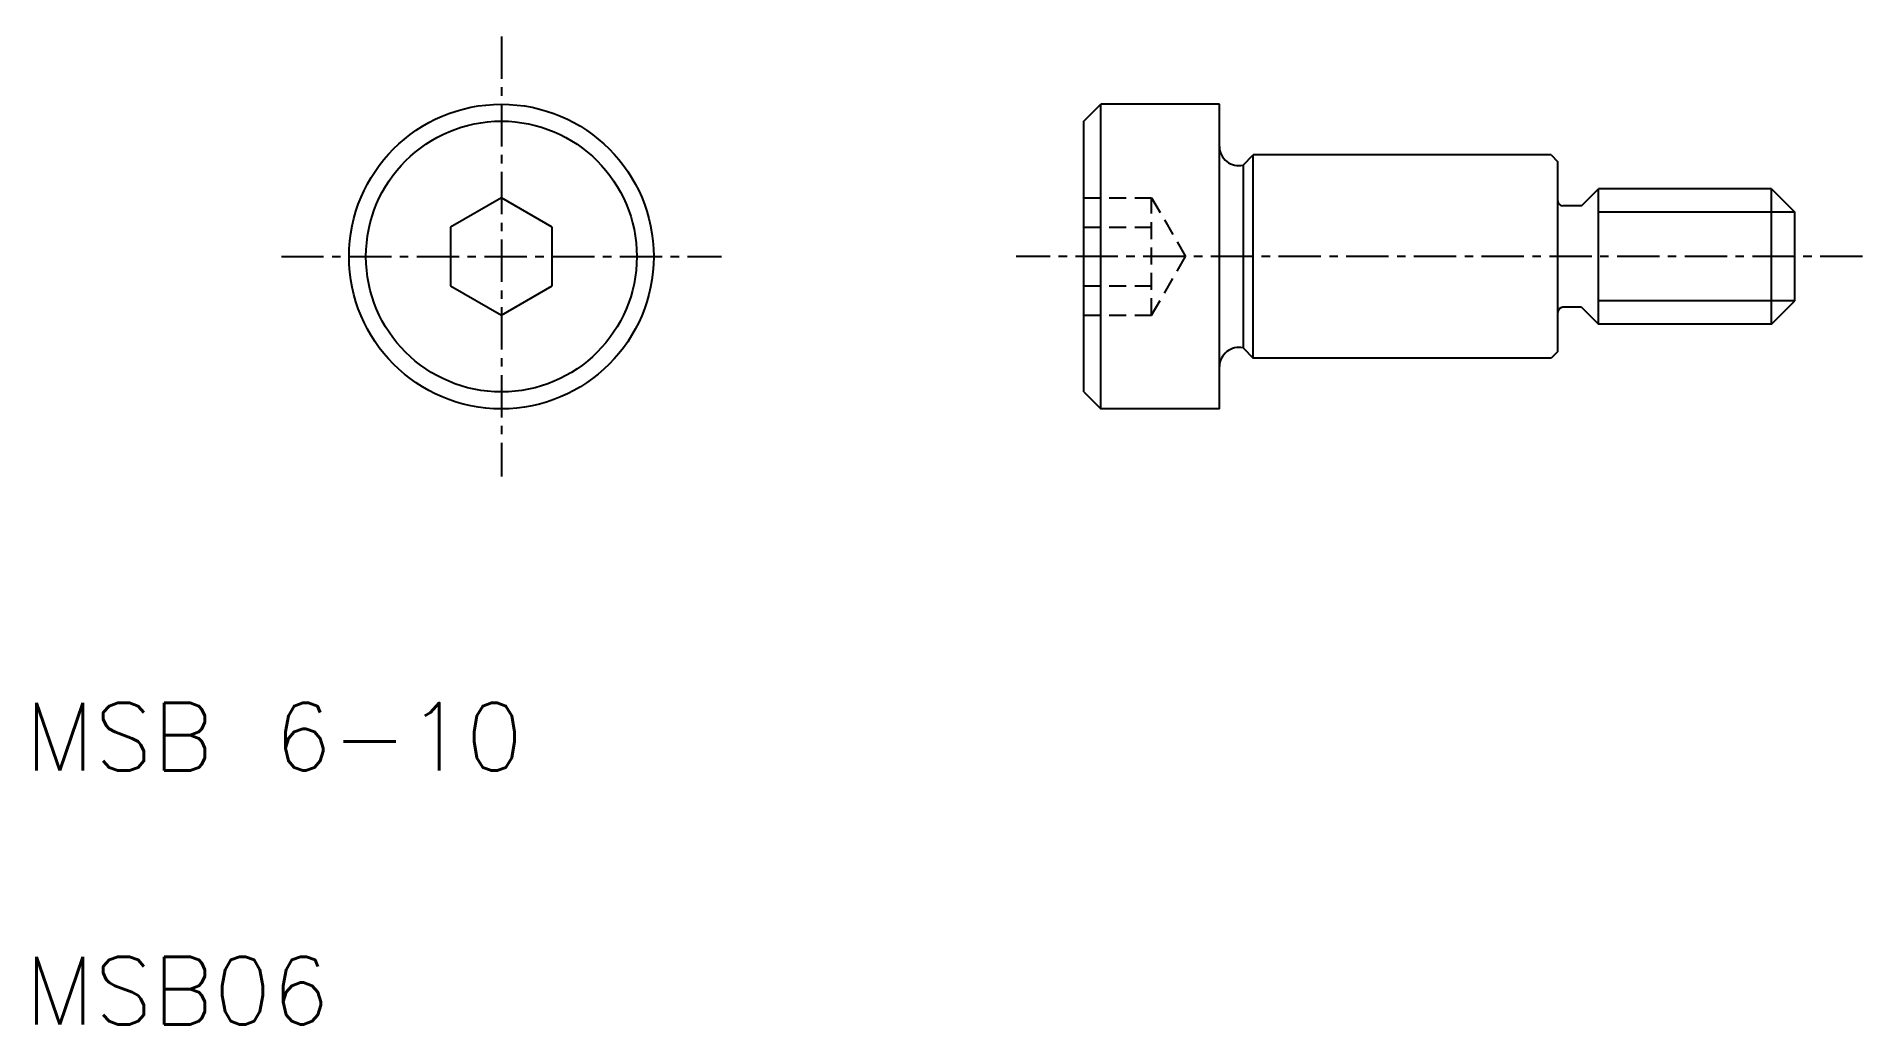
# Model space of a CAD drawing. Extents: x 5.3 to 59.3, y 5 to 34.2.
import ezdxf

# ---------------------------------------------------------------- set-up
doc = ezdxf.new("R2010")
doc.units = 0
doc.linetypes.add('CENTER', pattern=[2, 1.25, -0.25, 0.25, -0.25])
doc.linetypes.add('DASHED', pattern=[0.75, 0.5, -0.25])
doc.layers.get('0').update_dxf_attribs({"linetype": 'CONTINUOUS'})
doc.layers.add('CENTER', color=1, linetype='CENTER')
doc.styles.get("Standard").update_dxf_attribs({"font": 'txt.shx', "bigfont": '@extfont2.shx'})

msp = doc.modelspace()

# ---------------------------------------------------------------- linework, layer by layer
at = {"color": 7, "linetype": 'CONTINUOUS'}
for p, q in [((36.287, 31.685), (36.787, 32.185)), ((36.787, 23.185), (36.787, 32.185)), ((40.287, 32.185), (36.787, 32.185)), ((40.287, 23.185), (40.287, 32.185)), ((36.287, 23.685), (36.287, 31.685)), ((40.987, 30.385), (41.287, 30.685)), ((40.987, 30.385), (40.987, 24.985)), ((50.087, 30.685), (41.287, 30.685)), ((41.287, 24.685), (41.287, 30.685)), ((50.087, 30.685), (50.287, 30.485)), ((50.287, 24.885), (50.287, 30.485)), ((50.987, 29.185), (51.487, 29.685)), ((56.598, 29.685), (51.487, 29.685)), ((51.487, 25.685), (51.487, 29.685)), ((56.598, 29.685), (57.287, 28.995)), ((56.598, 25.685), (56.598, 29.685)), ((19.076, 29.417), (17.576, 28.551)), ((20.576, 28.551), (19.076, 29.417)), ((50.987, 29.185), (50.437, 29.185)), ((57.287, 26.374), (57.287, 28.995)), ((17.576, 28.551), (17.576, 26.819)), ((20.576, 26.819), (20.576, 28.551)), ((17.576, 26.819), (19.076, 25.953)), ((19.076, 25.953), (20.576, 26.819)), ((50.987, 26.185), (50.437, 26.185)), ((50.987, 26.185), (51.487, 25.685)), ((56.598, 25.685), (57.287, 26.374)), ((56.598, 25.685), (51.487, 25.685)), ((40.987, 24.985), (41.287, 24.685)), ((50.287, 24.885), (50.087, 24.685)), ((50.087, 24.685), (41.287, 24.685)), ((36.287, 23.685), (36.787, 23.185)), ((40.287, 23.185), (36.787, 23.185))]:
    msp.add_line(p, q, dxfattribs=at)
at = {"color": 3, "linetype": 'DASHED'}
for p, q in [((36.287, 29.417), (38.287, 29.417)), ((38.287, 25.953), (38.287, 29.417)), ((38.287, 29.417), (39.287, 27.685)), ((36.287, 28.551), (38.287, 28.551)), ((36.287, 27.685), (36.288, 27.685)), ((38.287, 25.953), (39.287, 27.685)), ((36.287, 26.819), (38.287, 26.819)), ((36.287, 25.953), (38.287, 25.953)), ((36.287, 25.685), (36.287, 25.685))]:
    msp.add_line(p, q, dxfattribs=at)
at = {"color": 3, "linetype": 'CONTINUOUS'}
for p, q in [((57.287, 28.995), (51.487, 28.995)), ((57.287, 26.374), (51.487, 26.374))]:
    msp.add_line(p, q, dxfattribs=at)
at = {"color": 7, "linetype": 'CONTINUOUS'}
for radius in [4.5, 4]:
    msp.add_circle((19.076, 27.685), radius, dxfattribs=at)
for centre, radius, start, end in [((40.862, 30.946), 0.575, 181.0905, 282.5951), ((50.437, 29.335), 0.15, 180, 270), ((50.437, 26.035), 0.15, 90, 180), ((40.862, 24.424), 0.575, 77.4049, 178.9095)]:
    msp.add_arc(centre, radius, start, end, dxfattribs=at)
at = {"layer": 'CENTER', "color": 1, "linetype": 'CENTER'}
for p, q in [((19.076, 34.185), (19.076, 21.185)), ((12.576, 27.685), (25.576, 27.685)), ((59.287, 27.685), (34.287, 27.685))]:
    msp.add_line(p, q, dxfattribs=at)

# ---------------------------------------------------------------- texts
at = {"color": 7, "linetype": 'CONTINUOUS'}
for s, p in [('MSB 6-10', (5, 12.5)), ('MSB06', (5, 5))]:
    msp.add_text(s, height=2, dxfattribs=at).set_placement(p)

doc.saveas('drawing.dxf')
